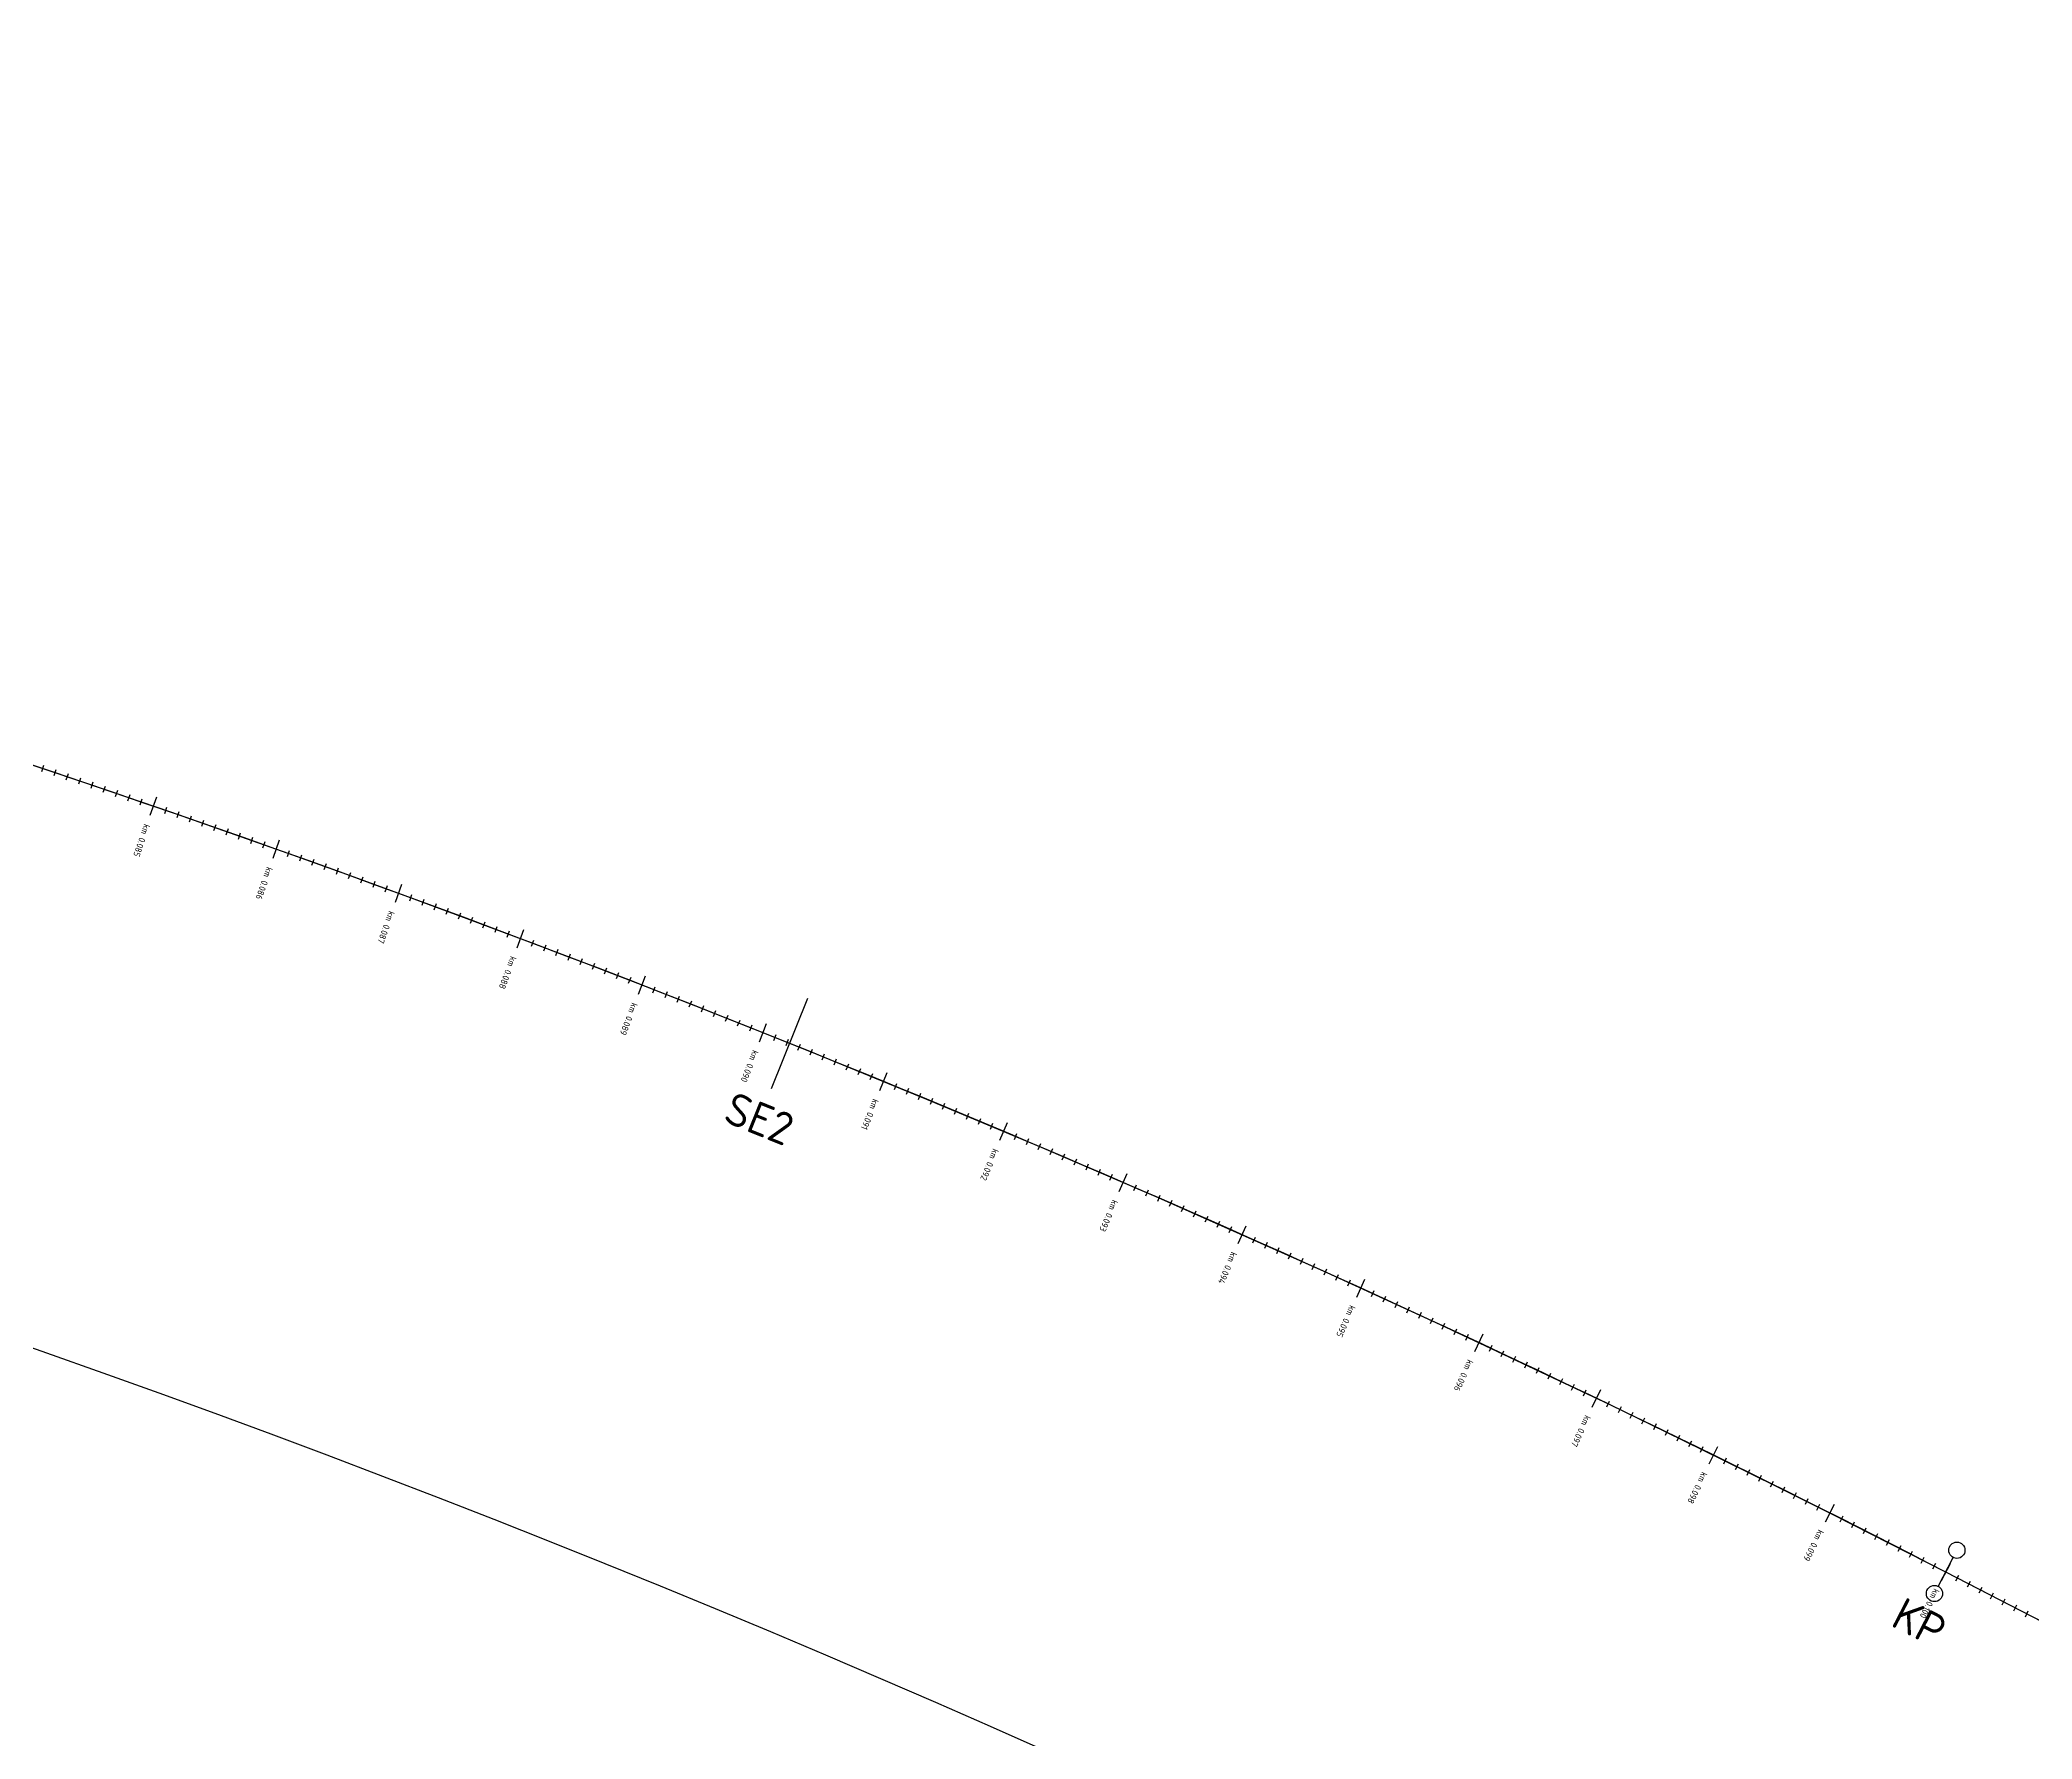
# Model space of a CAD drawing. Header units: metres. Extents: x 50 to 313, y -140 to 159.
# Drawn here: x 174.3 to 189.62, y 116.03 to 129.09 of the extents above; entities that cross this region are included whole.
import ezdxf

# ---------------------------------------------------------------- set-up
doc = ezdxf.new("R2010")
doc.units = ezdxf.units.M
for name, color, linetype, true_color in [('JBTFE_ANNOTATIONS_GEOMETRY', 2, 'Continuous', 0xffff00), ('JBTFE_ANNOTATIONS_MILEAGE', 2, 'Continuous', 0xffff00), ('JBTFE_ANNOTATIONS_VERTICALPROFILE', 2, 'Continuous', 0xffff00), ('JBTOB_KO_SPO', 2, 'Continuous', 0xffff00)]:
    doc.layers.add(name, color=color, linetype=linetype, true_color=true_color)
doc.styles.add('RC-STANDARD', font='iso3098.shx')

# ---------------------------------------------------------------- blocks, each defined once
blk = doc.blocks.new('*Z22', base_point=(170.654, 116.533))
at = {"color": 0}
blk.add_line((188.899, 117.2), (189.014, 117.422), dxfattribs=at)
for centre in [(189.043, 117.478), (188.871, 117.145)]:
    blk.add_circle(centre, 0.0625, dxfattribs=at)
at = {"color": 0, "insert": (188.756, 116.922), "char_height": 0.25, "attachment_point": 5, "rotation": 332.7441, "style": 'RC-STANDARD'}
blk.add_mtext('KP', dxfattribs=at)
blk = doc.blocks.new('*Z23', base_point=(169.789, 118.011))
at = {"color": 0}
blk.add_line((179.928, 121.027), (180.207, 121.723), dxfattribs=at)
at = {"color": 0, "insert": (179.835, 120.795), "char_height": 0.25, "attachment_point": 5, "rotation": 338.1183, "style": 'RC-STANDARD'}
blk.add_mtext('SE2', dxfattribs=at)
blk = doc.blocks.new('*Z24', base_point=(170.609, 116.414))
at = {"color": 0}
for p, q in [((174.317, 123.464), (174.333, 123.512)), ((174.412, 123.433), (174.427, 123.48)), ((174.506, 123.401), (174.522, 123.448)), ((174.601, 123.369), (174.617, 123.416)), ((174.696, 123.337), (174.712, 123.384)), ((174.79, 123.305), (174.807, 123.352)), ((174.885, 123.272), (174.901, 123.32)), ((174.98, 123.24), (174.996, 123.287)), ((175.074, 123.207), (175.09, 123.255)), ((175.152, 123.128), (175.201, 123.27)), ((175.263, 123.142), (175.28, 123.19)), ((175.358, 123.11), (175.374, 123.157)), ((175.452, 123.077), (175.469, 123.124)), ((175.547, 123.044), (175.563, 123.091)), ((175.641, 123.011), (175.657, 123.058)), ((175.735, 122.978), (175.752, 123.025)), ((175.83, 122.945), (175.846, 122.992)), ((175.924, 122.912), (175.941, 122.959)), ((176.018, 122.878), (176.035, 122.925)), ((176.096, 122.798), (176.146, 122.939)), ((176.207, 122.811), (176.223, 122.858)), ((176.301, 122.778), (176.318, 122.825)), ((176.395, 122.744), (176.412, 122.791)), ((176.489, 122.71), (176.506, 122.757)), ((176.583, 122.676), (176.6, 122.723)), ((176.677, 122.642), (176.694, 122.689)), ((176.771, 122.608), (176.788, 122.655)), ((176.865, 122.574), (176.882, 122.621)), ((176.959, 122.54), (176.976, 122.587)), ((177.036, 122.459), (177.087, 122.599)), ((177.147, 122.471), (177.164, 122.518)), ((177.241, 122.437), (177.258, 122.483)), ((177.334, 122.402), (177.352, 122.449)), ((177.428, 122.367), (177.445, 122.414)), ((177.522, 122.332), (177.539, 122.379)), ((177.615, 122.298), (177.633, 122.344)), ((177.709, 122.263), (177.727, 122.309)), ((177.803, 122.228), (177.82, 122.274)), ((177.972, 122.11), (178.025, 122.251)), ((177.896, 122.192), (177.914, 122.239)), ((178.083, 122.122), (178.101, 122.169)), ((178.177, 122.086), (178.195, 122.133)), ((178.27, 122.051), (178.288, 122.098)), ((178.364, 122.015), (178.382, 122.062)), ((178.457, 121.98), (178.475, 122.026)), ((178.551, 121.944), (178.569, 121.991)), ((178.644, 121.908), (178.662, 121.955)), ((178.737, 121.872), (178.755, 121.919)), ((178.83, 121.836), (178.849, 121.883)), ((178.906, 121.753), (178.96, 121.893)), ((179.017, 121.764), (179.035, 121.81)), ((179.11, 121.727), (179.128, 121.774)), ((179.203, 121.691), (179.221, 121.738)), ((179.296, 121.655), (179.315, 121.701)), ((179.389, 121.618), (179.408, 121.665)), ((179.482, 121.581), (179.501, 121.628)), ((179.575, 121.545), (179.594, 121.591)), ((179.668, 121.508), (179.687, 121.554)), ((179.761, 121.471), (179.78, 121.517)), ((179.835, 121.387), (179.891, 121.527)), ((179.947, 121.397), (179.965, 121.443)), ((180.04, 121.359), (180.058, 121.406)), ((180.132, 121.322), (180.151, 121.369)), ((180.225, 121.285), (180.244, 121.331)), ((180.318, 121.247), (180.337, 121.294)), ((180.41, 121.21), (180.429, 121.256)), ((180.503, 121.172), (180.522, 121.218)), ((180.596, 121.134), (180.615, 121.181)), ((180.688, 121.097), (180.707, 121.143)), ((180.762, 121.012), (180.819, 121.151)), ((180.873, 121.021), (180.892, 121.067)), ((180.966, 120.983), (180.985, 121.029)), ((181.058, 120.944), (181.077, 120.991)), ((181.15, 120.906), (181.17, 120.952)), ((181.243, 120.868), (181.262, 120.914)), ((181.335, 120.829), (181.354, 120.876)), ((181.427, 120.791), (181.447, 120.837)), ((181.519, 120.752), (181.539, 120.798)), ((181.612, 120.714), (181.631, 120.76)), ((181.684, 120.629), (181.743, 120.767)), ((181.796, 120.636), (181.815, 120.682)), ((181.888, 120.597), (181.907, 120.643)), ((181.98, 120.558), (182, 120.604)), ((182.072, 120.519), (182.092, 120.565)), ((182.164, 120.479), (182.184, 120.525)), ((182.256, 120.44), (182.276, 120.486)), ((182.348, 120.401), (182.367, 120.447)), ((182.44, 120.361), (182.459, 120.407)), ((182.531, 120.322), (182.551, 120.368)), ((182.603, 120.236), (182.663, 120.374)), ((182.715, 120.242), (182.735, 120.288)), ((182.807, 120.202), (182.827, 120.248)), ((182.898, 120.162), (182.918, 120.208)), ((182.99, 120.122), (183.01, 120.168)), ((183.081, 120.082), (183.101, 120.128)), ((183.173, 120.042), (183.193, 120.088)), ((183.264, 120.002), (183.285, 120.047)), ((183.356, 119.961), (183.376, 120.007)), ((183.447, 119.921), (183.468, 119.967)), ((183.518, 119.835), (183.579, 119.972)), ((183.63, 119.84), (183.65, 119.885)), ((183.721, 119.799), (183.742, 119.845)), ((183.813, 119.758), (183.833, 119.804)), ((183.904, 119.717), (183.924, 119.763)), ((183.995, 119.676), (184.016, 119.722)), ((184.086, 119.635), (184.107, 119.681)), ((184.177, 119.594), (184.198, 119.64)), ((184.268, 119.553), (184.289, 119.598)), ((184.359, 119.511), (184.38, 119.557)), ((184.43, 119.424), (184.492, 119.561)), ((184.541, 119.428), (184.562, 119.474)), ((184.632, 119.387), (184.653, 119.432)), ((184.723, 119.345), (184.744, 119.391)), ((184.814, 119.303), (184.835, 119.349)), ((184.905, 119.262), (184.926, 119.307)), ((184.995, 119.22), (185.016, 119.265)), ((185.086, 119.178), (185.107, 119.223)), ((185.177, 119.135), (185.198, 119.181)), ((185.267, 119.093), (185.289, 119.139)), ((185.337, 119.006), (185.4, 119.141)), ((185.449, 119.008), (185.47, 119.054)), ((185.539, 118.966), (185.56, 119.011)), ((185.63, 118.923), (185.651, 118.969)), ((185.72, 118.881), (185.741, 118.926)), ((185.81, 118.838), (185.832, 118.883)), ((185.901, 118.795), (185.922, 118.84)), ((185.991, 118.752), (186.012, 118.798)), ((186.081, 118.709), (186.103, 118.754)), ((186.171, 118.666), (186.193, 118.711)), ((186.24, 118.578), (186.305, 118.713)), ((186.352, 118.58), (186.373, 118.625)), ((186.442, 118.537), (186.464, 118.582)), ((186.532, 118.493), (186.554, 118.538)), ((186.622, 118.45), (186.644, 118.495)), ((186.712, 118.406), (186.734, 118.451)), ((186.802, 118.362), (186.824, 118.407)), ((186.892, 118.319), (186.914, 118.363)), ((186.982, 118.275), (187.004, 118.32)), ((187.071, 118.231), (187.093, 118.276)), ((187.139, 118.142), (187.205, 118.276)), ((187.251, 118.143), (187.273, 118.187)), ((187.341, 118.098), (187.363, 118.143)), ((187.43, 118.054), (187.452, 118.099)), ((187.52, 118.01), (187.542, 118.054)), ((187.609, 117.965), (187.632, 118.01)), ((187.699, 117.921), (187.721, 117.965)), ((187.788, 117.876), (187.811, 117.921)), ((187.878, 117.831), (187.9, 117.876)), ((187.967, 117.787), (187.989, 117.831)), ((188.034, 117.697), (188.101, 117.831)), ((188.146, 117.697), (188.168, 117.741)), ((188.235, 117.652), (188.257, 117.696)), ((188.324, 117.606), (188.347, 117.651)), ((188.413, 117.561), (188.436, 117.606)), ((188.502, 117.516), (188.525, 117.56)), ((188.591, 117.471), (188.614, 117.515)), ((188.68, 117.425), (188.703, 117.47)), ((188.769, 117.379), (188.792, 117.424)), ((188.858, 117.334), (188.881, 117.378)), ((188.924, 117.244), (188.993, 117.377)), ((189.036, 117.242), (189.059, 117.287)), ((189.125, 117.196), (189.148, 117.241)), ((189.214, 117.151), (189.237, 117.195)), ((189.303, 117.105), (189.326, 117.149)), ((189.392, 117.059), (189.415, 117.103)), ((189.481, 117.013), (189.504, 117.058)), ((189.57, 116.967), (189.592, 117.012))]:
    blk.add_line(p, q, dxfattribs=at)
at = {"color": 0, "char_height": 0.05, "attachment_point": 4, "style": 'RC-STANDARD'}
for s, insert, rotation in [('km 0.085', (175.128, 123.057), 250.9876), ('km 0.086', (176.071, 122.727), 250.438), ('km 0.087', (177.01, 122.388), 249.8883), ('km 0.088', (177.946, 122.04), 249.3387), ('km 0.089', (178.878, 121.683), 248.789), ('km 0.090', (179.808, 121.318), 248.2393), ('km 0.091', (180.733, 120.943), 247.6897), ('km 0.092', (181.655, 120.56), 247.14), ('km 0.093', (182.573, 120.167), 246.5904), ('km 0.094', (183.488, 119.766), 246.0407), ('km 0.095', (184.399, 119.356), 245.4911), ('km 0.096', (185.305, 118.938), 244.9414), ('km 0.097', (186.208, 118.51), 244.3918), ('km 0.098', (187.106, 118.074), 243.8421), ('km 0.099', (188, 117.63), 243.2925), ('km 0.100', (188.89, 117.177), 242.7441)]:
    blk.add_mtext(s, dxfattribs=dict(at, insert=insert, rotation=rotation))

msp = doc.modelspace()

# ---------------------------------------------------------------- linework, layer by layer
at = {"color": 5}
msp.add_line((188.957, 117.311, 12.76), (203.419, 109.861, 10.763), dxfattribs=at)
at = {"color": 4, "true_color": 0x00ffff}
msp.add_lwpolyline([(108.606, 133.791), (159.522, 136.298, -0.125809), (208.063, 126.403, 0.152385), (266.974, 117.562)], format="xyb", dxfattribs=at)
at = {"color": 5, "extrusion": (0.266316, 0.826142, -0.496552)}
msp.add_arc((-126.841, 45.379, 141.296), 52.049, 79.3947, 98.0656, dxfattribs=at)
at = {"color": 5, "extrusion": (-0.110833, 0.05067, -0.992546)}
msp.add_arc((-79.56, -115.677, -27.663), 105.811, 177.33289, 182.66711, dxfattribs=at)
at = {"layer": 'JBTOB_KO_SPO', "flags": 128}
for points in [[(126.263, 127.863), (129.646, 128.241, -0.147799), (188.957, 117.311), (208.849, 107.064, 0.01749), (214.906, 104.207)], [(91.543, 119.718), (130.117, 124.027, -0.147799), (187.015, 113.542), (206.907, 103.294, 0.115804), (251.249, 92.202), (283.493, 91.733)]]:
    msp.add_lwpolyline(points, format="xyb", dxfattribs=at)

# ---------------------------------------------------------------- block references
at = {"layer": 'JBTFE_ANNOTATIONS_GEOMETRY'}
msp.add_blockref('*Z22', (170.654, 116.533), dxfattribs=at)
at = {"layer": 'JBTFE_ANNOTATIONS_MILEAGE'}
msp.add_blockref('*Z24', (170.609, 116.414), dxfattribs=at)
at = {"layer": 'JBTFE_ANNOTATIONS_VERTICALPROFILE'}
msp.add_blockref('*Z23', (169.789, 118.011), dxfattribs=at)

doc.saveas('drawing.dxf')
